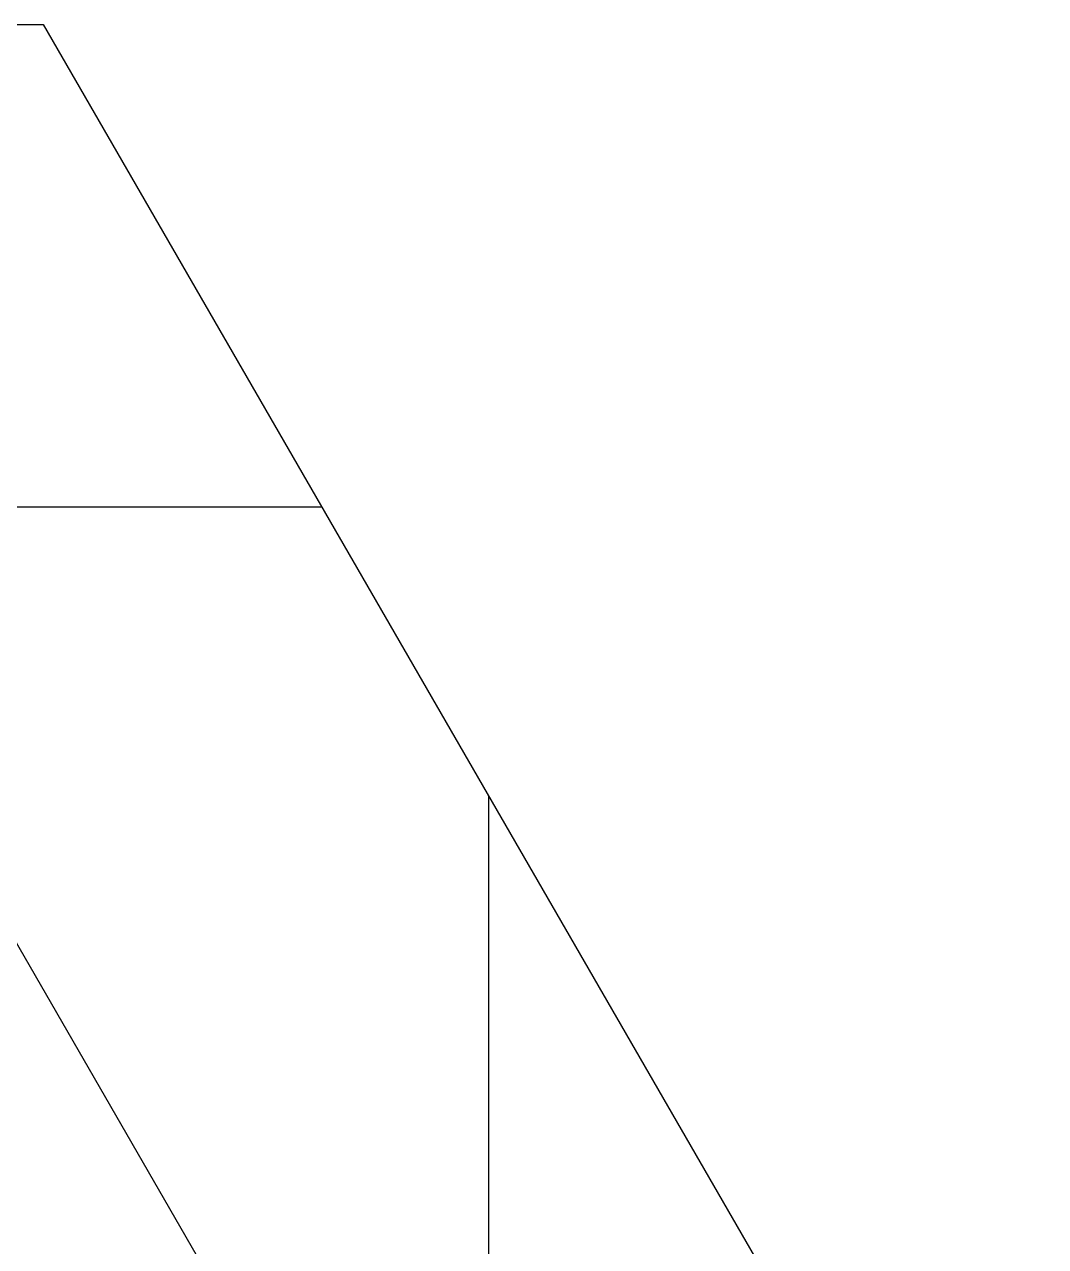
# Model space of a CAD drawing. Header units: metres. Extents: x 4568 to 182545, y -86951 to 35529.
# Drawn here: x 27442 to 28295, y -60089 to -59068 of the extents above; entities that cross this region are included whole.
import ezdxf

# ---------------------------------------------------------------- set-up
doc = ezdxf.new("R2010")
doc.units = ezdxf.units.M
doc.layers.add('AXIS', color=9, linetype='Continuous')
doc.layers.add('LIS', color=2, linetype='Continuous')

msp = doc.modelspace()

# ---------------------------------------------------------------- linework, layer by layer
at = {"layer": 'AXIS'}
for p, q in [((26759.3, -59470.81), (27690.55, -59470.81)), ((27224.92, -59470.81), (27829.78, -60518.43)), ((27829.78, -59711.97), (27829.78, -61534.36))]:
    msp.add_line(p, q, dxfattribs=at)
at = {"layer": 'LIS'}
for p, q in [((26992.12, -59067.57), (27457.73, -59067.57)), ((27457.73, -59067.57), (28295.41, -60518.43))]:
    msp.add_line(p, q, dxfattribs=at)

doc.saveas('drawing.dxf')
